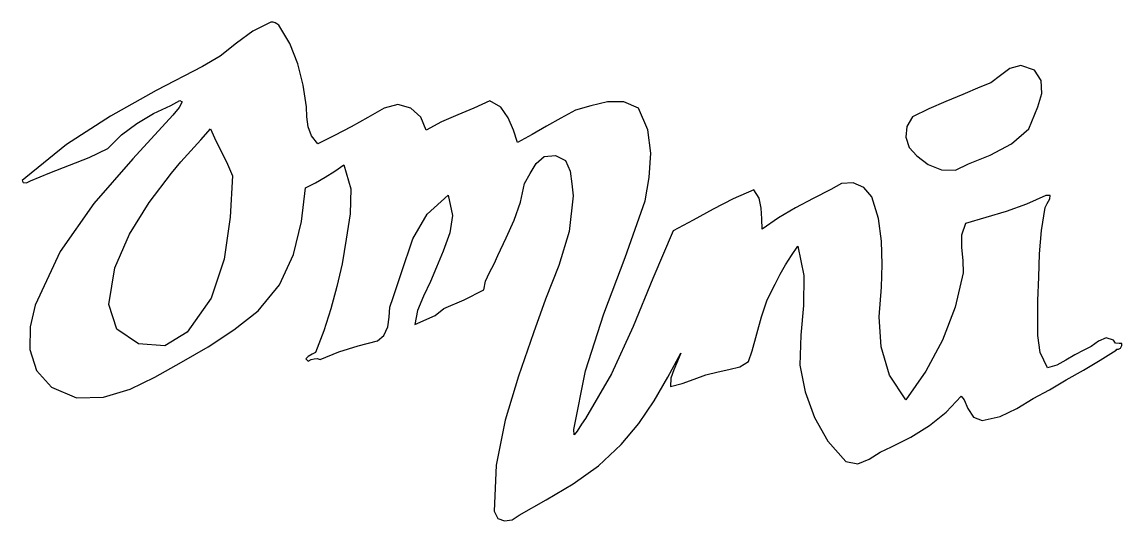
# Model space of a CAD drawing. Extents: x -81 to 319, y 70 to 251.
import ezdxf

# ---------------------------------------------------------------- set-up
doc = ezdxf.new("R2010")
doc.units = 0
doc.layers.add('Layer_1', color=7, linetype='CONTINUOUS')

msp = doc.modelspace()

# ---------------------------------------------------------------- linework, layer by layer
at = {"layer": 'Layer_1', "color": 7}
for points in [[(9.251597, 251.12125), (2.661299, 247.850608), (-3.304468, 243.382988), (-9.215065, 238.745924), (-15.639851, 234.966949), (-32.561736, 226.203085), (-49.212432, 216.886021), (-65.177489, 206.516533), (-80.04245, 194.595401), (-81.408516, 193.488283), (-81.043695, 192.781582), (-79.757832, 192.673618), (-78.360764, 193.362708), (-71.266157, 196.248284), (-64.094704, 199.00857), (-56.994112, 201.885004), (-50.112083, 205.119028), (-45.116739, 210.049351), (-39.564894, 214.248451), (-33.565033, 217.803079), (-27.225625, 220.8), (-23.941749, 222.5281), (-23.09915, 222.07096), (-24.141873, 220.07378), (-26.513964, 217.181762), (-41.066057, 201.403764), (-55.233398, 185.129171), (-67.557797, 167.617782), (-76.581051, 148.129392), (-78.484233, 140.179486), (-78.534596, 131.952005), (-76.134886, 124.342744), (-70.687861, 118.2475), (-61.501726, 114.401404), (-51.734201, 114.644984), (-42.035578, 117.594971), (-33.056139, 121.868095), (-23.313326, 127.376184), (-13.609843, 133.005964), (-4.221153, 139.100358), (4.577278, 146.002278), (12.397944, 155.512283), (17.47772, 166.594851), (20.422191, 178.577419), (21.836944, 190.787431), (25.477281, 192.645003), (29.028051, 194.668683), (32.482384, 196.852967), (35.833403, 199.192361), (38.314243, 190.415981), (38.149406, 181.309141), (36.675808, 172.119449), (35.230367, 163.094508), (33.317998, 154.905155), (31.093142, 146.758633), (28.510176, 138.7455), (25.523472, 130.956319), (24.310635, 130.33794), (22.80948, 129.482343), (21.979608, 128.563369), (22.780625, 127.754861), (23.972377, 128.337275), (25.059433, 128.653826), (26.11613, 128.677448), (27.216806, 128.381025), (33.998814, 131.164083), (41.004631, 133.324889), (48.105946, 135.130428), (50.376667, 137.059358), (51.856586, 140.207657), (52.274453, 143.766872), (52.587892, 147.425143), (53.754534, 150.870608), (56.695464, 159.676156), (60.901936, 172.246026), (66.154021, 181.201773), (73.836586, 188.133102), (75.420959, 180.68576), (74.418441, 174.441529), (71.982708, 167.750872), (69.541362, 161.991913), (67.333848, 156.763081), (64.821977, 151.422666), (62.689833, 146.150176), (61.621501, 141.125108), (69.086377, 144.3589), (72.186179, 146.866292), (79.691792, 150.066159), (86.827431, 153.684039), (87.434558, 156.893013), (88.868233, 160.025606), (90.555916, 163.127138), (91.925069, 166.242928), (94.979784, 172.553417), (97.80336, 178.98755), (100.117549, 185.586786), (101.644097, 192.392581), (103.649162, 196.049145), (105.846237, 199.66133), (108.746823, 202.190171), (112.862431, 202.596692), (116.595593, 200.68885), (118.302388, 196.840668), (118.896548, 192.199402), (119.291806, 187.912317), (117.866676, 174.97207), (114.095998, 162.526259), (109.331091, 150.304705), (104.923271, 138.037241), (99.468294, 122.252786), (94.597237, 106.23516), (91.29789, 89.917537), (90.558041, 73.233081), (91.957226, 70.56362), (94.380942, 69.60939), (97.16201, 70.07675), (99.63325, 71.672053), (109.536484, 77.265201), (119.303935, 83.091038), (128.544966, 89.638961), (136.868944, 97.398373), (143.242673, 105.044498), (148.805942, 113.298606), (153.820264, 121.925951), (158.547139, 130.691776), (157.411177, 127.710374), (156.024399, 124.637409), (154.96634, 121.562146), (154.816528, 118.573859), (159.080779, 119.676614), (163.38362, 121.205192), (167.732301, 122.744389), (172.134078, 123.879007), (176.001502, 124.762052), (180.063733, 125.723411), (183.259925, 127.661996), (184.529236, 131.476706), (186.277287, 137.705108), (187.94776, 143.928986), (189.997619, 150.007779), (192.88383, 155.800937), (194.759343, 159.343055), (196.750604, 162.822138), (198.873787, 166.221332), (201.145069, 169.52379), (203.347941, 158.865554), (203.232633, 148.034828), (202.269773, 137.146968), (201.929986, 126.317331), (203.834859, 116.596906), (207.196825, 107.207709), (212.112403, 98.597978), (218.678111, 91.215942), (223.044518, 90.442476), (227.186002, 92.057814), (231.223086, 94.597185), (235.276305, 96.595803), (242.387572, 100.122551), (249.09257, 104.293742), (255.239438, 109.219713), (260.676305, 115.010803), (261.827425, 113.63022), (263.127222, 110.471448), (265.115381, 107.359849), (268.331583, 106.120803), (274.877468, 107.573252), (280.956571, 110.568676), (286.846066, 114.151555), (292.823082, 117.366357), (298.950267, 120.934741), (305.207162, 124.475905), (311.342024, 128.051618), (317.103111, 131.723651), (317.394618, 132.120128), (317.986862, 132.169116), (318.675173, 132.43193), (319.254914, 133.469887), (319.25943, 134.221862), (318.213373, 134.189672), (316.900983, 134.289262), (316.106443, 135.43658), (313.434928, 136.240535), (310.73646, 135.043033), (308.041887, 133.127291), (305.381999, 131.776525), (302.099557, 130.039481), (298.85544, 128.070984), (295.547457, 126.343496), (292.073443, 125.329483), (289.48301, 130.89878), (288.629344, 137.101277), (288.637811, 143.538574), (288.63386, 149.812261), (288.925282, 158.326674), (289.223704, 166.824289), (289.884273, 175.28035), (291.262167, 183.670108), (291.988296, 185.074336), (292.948868, 186.759092), (293.143234, 187.988557), (291.570805, 188.026913), (284.462418, 184.830168), (277.107069, 182.222474), (269.641399, 179.965978), (262.202069, 177.822816), (260.754726, 173.632818), (260.793704, 169.067326), (261.331812, 164.37946), (261.381861, 159.82233), (258.499009, 147.379477), (253.901346, 135.415933), (247.833854, 124.130775), (240.541514, 113.72308), (234.516857, 122.670608), (231.482948, 132.949898), (230.756965, 143.839005), (231.656088, 154.615982), (231.855097, 162.947464), (231.682459, 171.356416), (230.617959, 179.62883), (228.141375, 187.550706), (225.267204, 190.968318), (221.322285, 192.59586), (217.044727, 192.360532), (213.172641, 190.189526), (206.761263, 186.868335), (200.361319, 183.511016), (194.112377, 179.900785), (188.154014, 175.820845), (188.047026, 179.532016), (187.836813, 183.375177), (187.048775, 187.002023), (185.208305, 190.064247), (177.667404, 186.836195), (170.324983, 183.05781), (163.064396, 179.06966), (155.769, 175.212317), (148.353159, 157.842561), (141.196856, 140.329904), (133.331797, 123.166374), (123.789694, 106.843984), (122.442199, 104.819423), (120.846827, 102.239122), (119.673632, 100.959258), (119.592657, 102.836005), (123.800481, 124.261943), (130.562449, 145.020082), (138.328171, 165.505467), (145.547263, 186.113136), (147.048339, 194.603634), (147.608019, 203.357168), (146.539805, 211.902436), (143.157194, 219.768136), (137.777271, 222.103285), (131.860674, 222.044354), (125.842059, 220.666523), (120.156083, 219.04497), (114.872589, 216.168259), (109.638061, 213.191247), (104.401744, 210.213043), (99.112888, 207.332748), (97.580834, 211.757673), (95.700898, 216.313209), (93.006802, 220.146625), (89.032263, 222.405193), (83.219225, 219.779532), (77.297226, 217.384651), (71.450578, 214.838772), (65.863583, 211.760123), (63.912911, 216.532769), (60.196039, 219.813125), (55.467662, 221.062379), (50.482472, 219.741734), (44.529886, 216.37427), (38.506059, 213.050804), (32.448966, 209.849301), (26.396569, 206.847721), (24.053705, 209.699689), (22.842167, 213.03069), (22.367552, 216.640109), (22.235432, 220.327337), (20.981999, 228.131896), (19.062219, 235.884081), (16.193051, 243.278557), (12.091458, 250.01), (11.466638, 250.473756), (10.771659, 250.828094), (10.026614, 251.0512), (9.251597, 251.12125)], [(282.460361, 235.255069), (278.402474, 234.171062), (274.945873, 231.671759), (271.504862, 229.008399), (267.49375, 227.432222), (261.317145, 224.762877), (255.053253, 222.18318), (248.871277, 219.524844), (242.940417, 216.619583), (240.856163, 213.064994), (240.472076, 209.197523), (241.719032, 205.493458), (244.527903, 202.429097), (248.710408, 199.297562), (253.560921, 197.387764), (258.596037, 197.261817), (263.332352, 199.481834), (271.231803, 202.744729), (279.012012, 206.761911), (285.279987, 212.323072), (288.642778, 220.217888), (290.111716, 225.060658), (289.821084, 229.886678), (287.395694, 233.637597), (282.460361, 235.255069)], [(-12.691181, 212.2275), (-10.806946, 207.904234), (-8.676275, 203.662685), (-6.569373, 199.444069), (-4.756443, 195.189606), (-5.61429, 180.073981), (-7.734627, 164.890784), (-12.503707, 150.635325), (-21.307778, 138.302917), (-29.440197, 133.360573), (-39.005276, 134.030479), (-46.847718, 139.365576), (-49.812222, 148.418819), (-47.583815, 161.64975), (-42.288697, 173.967178), (-35.051884, 185.451681), (-26.998388, 196.183844), (-23.512284, 200.274283), (-19.941206, 204.290835), (-16.321916, 208.264806), (-12.691181, 212.2275)]]:
    msp.add_lwpolyline(points, close=True, dxfattribs=at)

doc.saveas('drawing.dxf')
